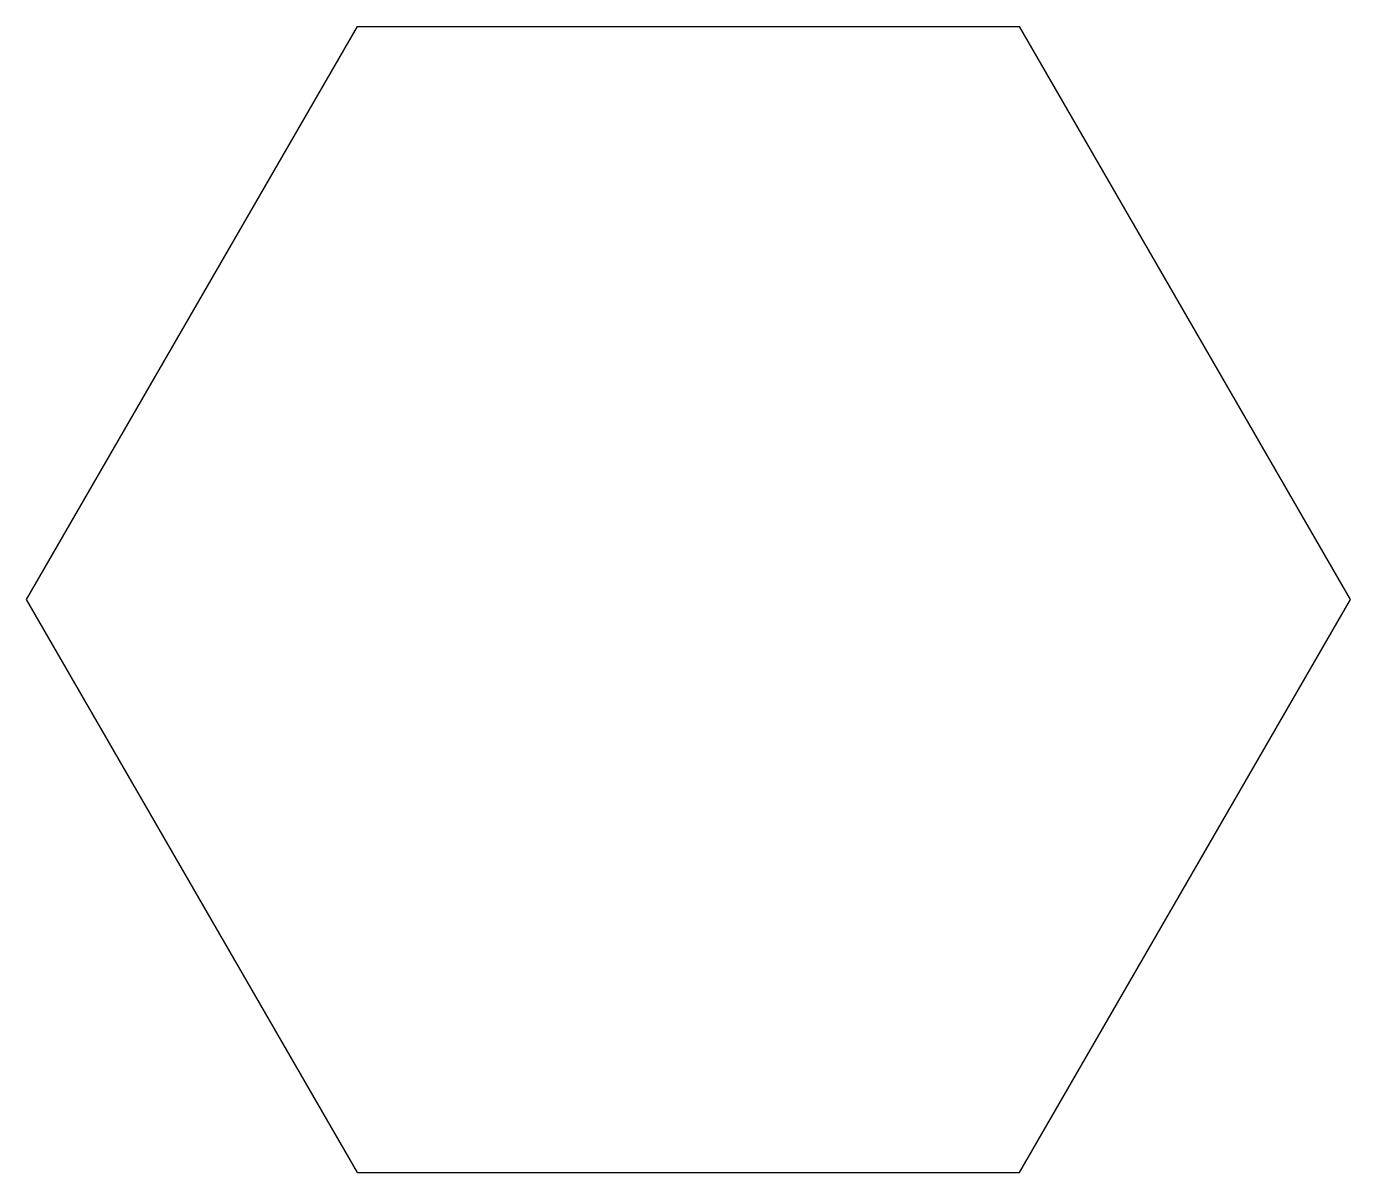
# Model space of a CAD drawing. Header units: millimetres. Extents: x 12.5 to 42.5, y 14 to 40.
import ezdxf

# ---------------------------------------------------------------- set-up
doc = ezdxf.new("R2010")
doc.units = ezdxf.units.MM
doc.layers.get('0').update_dxf_attribs({"lineweight": 25, "true_color": 0xffffff})

msp = doc.modelspace()

# ---------------------------------------------------------------- linework, layer by layer
for p, q in [((12.5, 27.01), (20, 40)), ((20, 40), (35, 40)), ((42.5, 27.01), (35, 40)), ((20, 14.019), (12.5, 27.01)), ((35, 14.019), (42.5, 27.01)), ((20, 14.019), (35, 14.019))]:
    msp.add_line(p, q)

doc.saveas('drawing.dxf')
